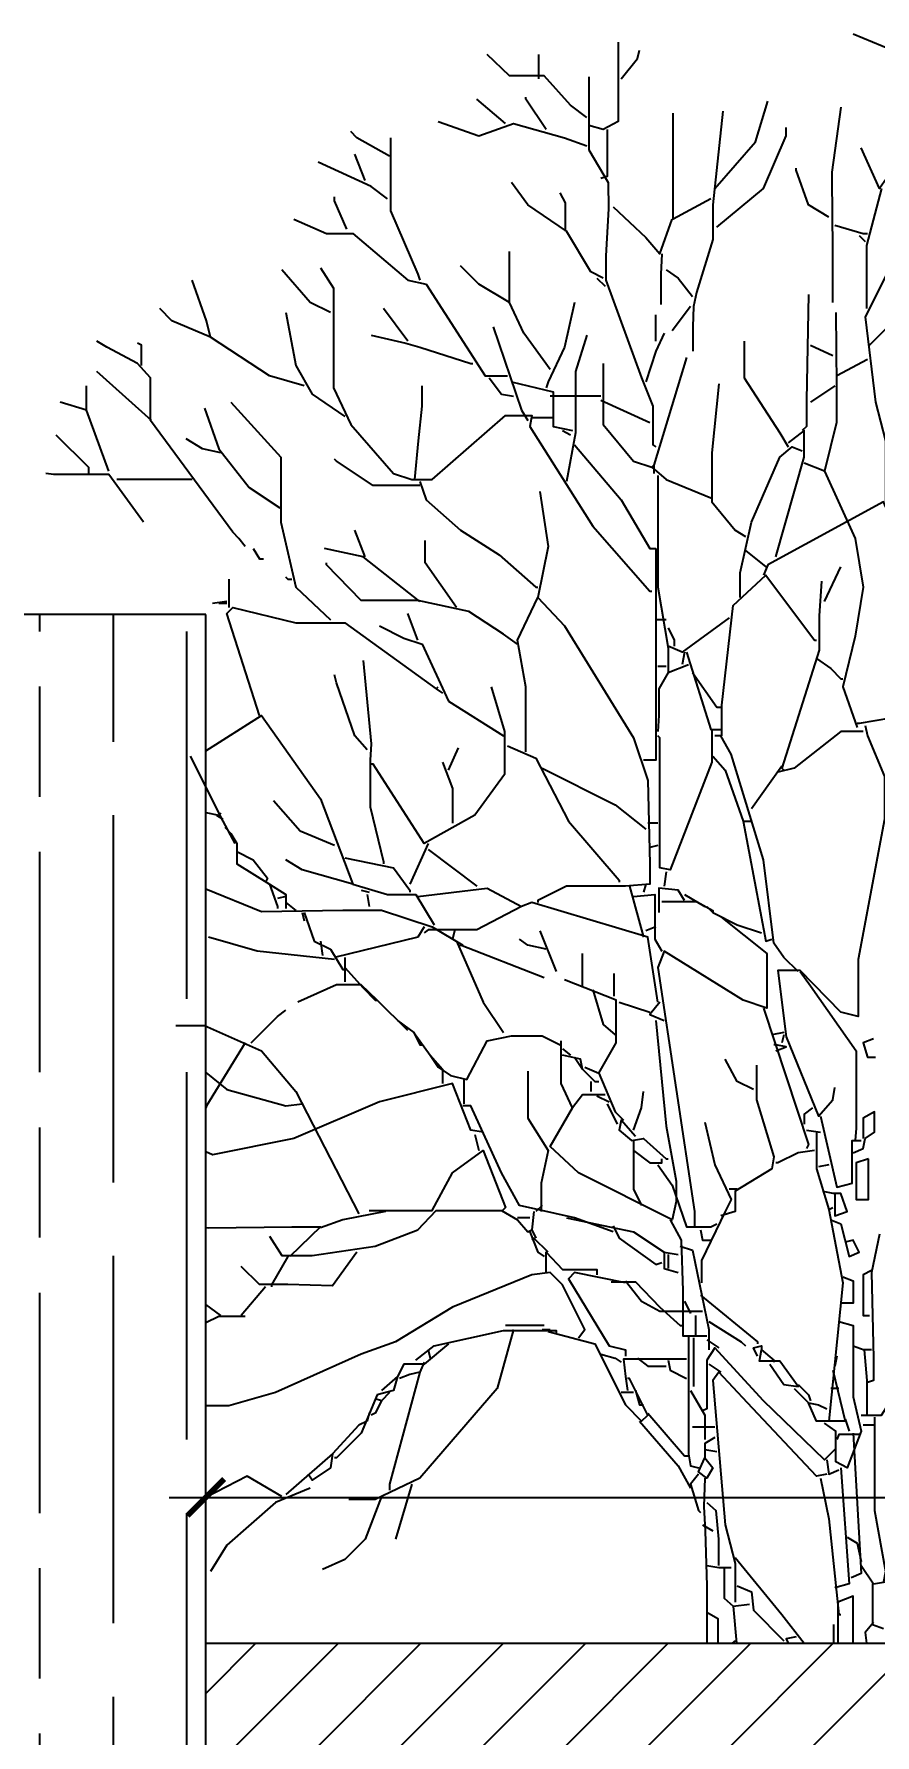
# Model space of a CAD drawing. Header units: centimetres. Extents: x -3096 to 17897, y -3131 to 15798.
# Drawn here: x 16646.3 to 16875.3, y 2408.8 to 2871.8 of the extents above; entities that cross this region are included whole.
import ezdxf

# ---------------------------------------------------------------- set-up
doc = ezdxf.new("R2010")
doc.units = ezdxf.units.CM
doc.layers.add('A-ANNO SYMB', color=3, linetype='Continuous', lineweight=13)
doc.styles.get("Standard").update_dxf_attribs({"font": 'arial.ttf'})
doc.dimstyles.new('1_100', dxfattribs={"dimtxt": 15, "dimasz": 10, "dimexe": 10, "dimexo": 10, "dimgap": 5, "dimtad": 2, "dimdec": 0, "dimtxsty": 'Standard', "dimblk": 'ARCHTICK', "dimcen": 2.5, "dimdle": 10, "dimadec": 0, "dimazin": 0, "dimtfac": 1, "dimtdec": 0, "dimtmove": 0, "dimatfit": 3, "dimldrblk": 'ARCHTICK', "dimfxl": 1, "dimarcsym": 0})

# ---------------------------------------------------------------- blocks, each defined once
blk = doc.blocks.new('_ArchTick')
at = {"color": 0, "linetype": 'ByBlock', "const_width": 0.15}
blk.add_lwpolyline([(-0.5, -0.5), (0.5, 0.5)], dxfattribs=at)
blk = doc.blocks.new('*D73')
at = {"layer": 'A-ANNO SYMB', "color": 0, "lineweight": -2, "transparency": 16777216}
for p, q in [((16693.07, 2443.85), (16693.07, 2483.48)), ((17648.08, 2443.85), (17648.08, 2483.48)), ((16683.07, 2473.48), (17658.08, 2473.48))]:
    blk.add_line(p, q, dxfattribs=at)
at = {"layer": 'Defpoints', "color": 0, "transparency": 16777216}
for p in [(17648.08, 2473.48), (16693.07, 2433.85), (17648.08, 2433.85)]:
    blk.add_point(p, dxfattribs=at)
at = {"layer": 'A-ANNO SYMB', "color": 0, "lineweight": -2, "transparency": 16777216, "xscale": 10, "yscale": 10, "zscale": 10, "rotation": 180}
blk.add_blockref('_ArchTick', (16693.07, 2473.48), dxfattribs=at)
at = {"layer": 'A-ANNO SYMB', "color": 0, "lineweight": -2, "transparency": 16777216, "xscale": 10, "yscale": 10, "zscale": 10}
blk.add_blockref('_ArchTick', (17648.08, 2473.48), dxfattribs=at)
at = {"layer": 'A-ANNO SYMB', "color": 0, "transparency": 16777216, "insert": (17170.57, 2486.14), "char_height": 15, "attachment_point": 5}
blk.add_mtext('955', dxfattribs=at)

msp = doc.modelspace()

# ---------------------------------------------------------------- hatches: boundary and pattern name
at = {"transparency": 33554508}
h = msp.add_hatch(dxfattribs=at)
h.set_pattern_fill('GOST_WOOD', color=256, scale=10)
h.set_pattern_definition([(90, (6547.847, 2249.15), (60, -4e-15), [100, -20]), (90, (6567.847, 2229.15), (60, -4e-15), [60, -15, 30, -15]), (90, (6587.847, 2199.15), (60, -4e-15), [100, -20])])
h.paths.add_polyline_path([(16633.06, 2113.79), (16693.06, 2113.79), (16693.06, 2133.79), (16693.06, 2413.79), (16693.06, 2713.79), (16633.06, 2713.79)])
h = msp.add_hatch(dxfattribs=at)
h.set_pattern_fill('ANSI31', color=256, scale=5)
h.set_pattern_definition([(45, (13825.56, 2269.15), (-11.22532, 11.22532), [])])
h.paths.add_polyline_path([(16693.06, 2433.79), (16693.06, 2403.79), (17473.06, 2403.79), (17648.07, 2403.79), (17648.07, 2433.79)])
h.paths.add_polyline_path([(17013.06, 2403.79), (17013.06, 2153.79), (17028.06, 2153.79), (17028.06, 2403.79)])
h.paths.add_polyline_path([(17098.06, 2403.79), (17068.06, 2403.79), (17068.06, 2153.79), (17098.06, 2153.79)])
h.paths.add_polyline_path([(17228.06, 2153.79), (17243.06, 2153.79), (17243.06, 2403.79), (17228.06, 2403.79)])
h.paths.add_polyline_path([(17443.06, 2153.79), (17473.06, 2153.79), (17473.06, 2403.79), (17443.06, 2403.79)])

# ---------------------------------------------------------------- linework, layer by layer
for p, q in [((16693.06, 2713.79), (16633.06, 2713.79)), ((16693.06, 2413.79), (16693.06, 2713.79))]:
    msp.add_line(p, q)
at = {"color": 84}
for points in [[(16879.83, 2867.4), (16869.31, 2871.83)], [(16796.78, 2849.13), (16792.35, 2852.45), (16785.15, 2860.48), (16775.74, 2860.48), (16769.65, 2866.29)], [(16783.77, 2859.65), (16783.77, 2866.29)], [(16805.36, 2869.62), (16805.36, 2848.02), (16801.21, 2845.81), (16797.34, 2846.92)], [(16806.19, 2859.65), (16810.62, 2865.19), (16811.18, 2867.4)], [(16797.34, 2860.2), (16797.34, 2840.27), (16802.6, 2831.41), (16802.73, 2824.22), (16801.97, 2811.48), (16801.97, 2804.84), (16811.73, 2778.26), (16814.78, 2770.51), (16814.78, 2759.99), (16815.61, 2759.44)], [(16774.64, 2847.47), (16766.88, 2854.11)], [(16785.71, 2845.81), (16780.17, 2854.11), (16780.17, 2854.67)], [(16831.66, 2829.75), (16842.74, 2842.49), (16846.06, 2853.56)], [(16756.36, 2848.02), (16767.44, 2844.15), (16776.85, 2847.47), (16790.69, 2843.59), (16796.78, 2841.38)], [(16830.56, 2826.98), (16820.31, 2821.45), (16820.31, 2850.24)], [(16833.88, 2850.79), (16831.11, 2825.32), (16831.11, 2815.91), (16826.68, 2801.51), (16825.85, 2797.64), (16825.71, 2792.1), (16825.71, 2785.46)], [(16865.99, 2851.9), (16863.5, 2834.18), (16863.64, 2820.89), (16863.71, 2815.36), (16863.71, 2798.75)], [(16743.08, 2838.61), (16734.22, 2843.59), (16732.56, 2845.25)], [(16743.35, 2843.59), (16743.35, 2823.66), (16750.83, 2806.5), (16751.38, 2804.84)], [(16802.32, 2845.81), (16802.32, 2833.07), (16800.66, 2832.52)], [(16832.22, 2819.23), (16844.95, 2829.75), (16851.04, 2844.15), (16851.04, 2846.36)], [(16736.43, 2831.97), (16733.66, 2839.16)], [(16885.37, 2842.49), (16876.51, 2829.75), (16871.53, 2840.83)], [(16742.52, 2826.98), (16738.09, 2830.31), (16723.7, 2836.95)], [(16862.67, 2822), (16857.13, 2825.32), (16853.81, 2834.73), (16853.81, 2835.29)], [(16801.21, 2805.39), (16797.89, 2807.05), (16791.25, 2818.12), (16780.73, 2825.32), (16776.3, 2831.41)], [(16884.81, 2831.97), (16884.81, 2825.88), (16880.94, 2811.48), (16872.63, 2794.87), (16875.4, 2771.62), (16878.17, 2761.1), (16878.17, 2744.49)], [(16877.06, 2829.75), (16872.91, 2814.25), (16872.91, 2797.09)], [(16731.45, 2818.68), (16728.13, 2826.43), (16728.13, 2827.54)], [(16790.97, 2818.12), (16790.97, 2825.88), (16789.58, 2828.64)], [(16803.98, 2824.77), (16812.84, 2816.46), (16816.71, 2812.03), (16820.04, 2821.45)], [(16717.05, 2821.45), (16725.91, 2817.57), (16733.11, 2817.57), (16748.06, 2804.84), (16753.04, 2803.73), (16769.1, 2778.81), (16775.19, 2778.81)], [(16864.33, 2819.79), (16872.08, 2817.57), (16873.19, 2817.57)], [(16870.97, 2817.02), (16872.63, 2815.36)], [(16775.74, 2798.75), (16775.74, 2812.59)], [(16817.27, 2812.03), (16816.99, 2806.5), (16816.99, 2798.19)], [(16727.02, 2795.98), (16721.48, 2798.75), (16713.73, 2807.61)], [(16724.25, 2808.16), (16727.85, 2802.62), (16727.85, 2775.49), (16732.56, 2765.53), (16744.18, 2752.24), (16749.17, 2750.58), (16754.7, 2750.58), (16774.64, 2768.02), (16781.83, 2768.02), (16781.28, 2764.97), (16798.44, 2737.84), (16813.95, 2720.13), (16814.5, 2720.13)], [(16786.82, 2780.48), (16779.62, 2790.44), (16775.74, 2798.75), (16767.44, 2803.73), (16762.45, 2808.71)], [(16818.37, 2807.61), (16821.7, 2805.39), (16825.57, 2800.41)], [(16873.74, 2787.12), (16885.37, 2798.75), (16888.14, 2807.05)], [(16694.35, 2789.33), (16693.25, 2793.76), (16689.37, 2804.84)], [(16799.55, 2805.39), (16801.76, 2803.18)], [(16719.82, 2776.05), (16710.41, 2778.81), (16694.35, 2789.33), (16683.83, 2793.76), (16680.51, 2797.09)], [(16748.06, 2788.23), (16741.42, 2797.09)], [(16793.46, 2798.75), (16790.69, 2786.57), (16786.26, 2777.15), (16785.71, 2775.49)], [(16825.02, 2797.64), (16820.04, 2791)], [(16857.13, 2800.96), (16856.58, 2772.17), (16856.58, 2764.97), (16855.47, 2763.87)], [(16714.84, 2795.98), (16717.61, 2781.58), (16722.04, 2773.83), (16730.9, 2767.74)], [(16815.61, 2788.23), (16815.61, 2795.42)], [(16864.61, 2795.98), (16864.74, 2776.05), (16864.74, 2766.08), (16861.56, 2752.79), (16856.02, 2755.01)], [(16703.77, 2732.31), (16702.1, 2734.52), (16700.44, 2736.18), (16678.02, 2766.63), (16678.02, 2778.26), (16674.42, 2782.14), (16666.12, 2786.57), (16663.35, 2788.23)], [(16675.53, 2781.58), (16675.53, 2787.12), (16674.42, 2787.67)], [(16738.09, 2789.89), (16747.51, 2787.67), (16751.38, 2786.57), (16765.22, 2782.14), (16765.78, 2782.14)], [(16771.31, 2792.1), (16779.06, 2769.4), (16780.73, 2766.63)], [(16796.78, 2789.89), (16793.74, 2779.92), (16793.74, 2763.31), (16791.25, 2750.02)], [(16817.82, 2790.44), (16815.61, 2785.46), (16812.84, 2777.15)], [(16839.69, 2788.23), (16839.69, 2778.26), (16849.38, 2763.31), (16851.59, 2759.44)], [(16823.91, 2783.8), (16815.05, 2754.45), (16815.05, 2752.24)], [(16857.69, 2787.12), (16863.78, 2784.35)], [(16873.19, 2783.24), (16864.88, 2778.81)], [(16678.3, 2766.63), (16663.35, 2779.92)], [(16770.21, 2778.26), (16773.53, 2773.83), (16776.85, 2773.28)], [(16801.21, 2782.14), (16801.21, 2765.53), (16809.52, 2755.56), (16814.5, 2753.9), (16815.05, 2754.45)], [(16660.58, 2769.4), (16660.58, 2776.05)], [(16750, 2750.58), (16750.97, 2761.1), (16752, 2770.51), (16752, 2776.05)], [(16776.3, 2777.15), (16787.65, 2774.39), (16787.65, 2764.97), (16792.91, 2763.87)], [(16832.77, 2776.6), (16830.83, 2757.78), (16830.83, 2744.49), (16837.2, 2736.74), (16839.97, 2735.08)], [(16864.33, 2776.05), (16857.69, 2771.62)], [(16666.67, 2752.79), (16660.58, 2769.4), (16653.38, 2771.62)], [(16692.69, 2769.96), (16696.57, 2758.88), (16704.87, 2748.36), (16713.18, 2742.83)], [(16699.89, 2771.62), (16713.45, 2756.67), (16713.45, 2738.95), (16717.61, 2721.23), (16727.02, 2712.37)], [(16800.66, 2773.28), (16786.82, 2773.28)], [(16800.66, 2772.17), (16813.95, 2766.08)], [(16781.83, 2767.46), (16787.37, 2767.46)], [(16652.27, 2762.76), (16661.13, 2753.9), (16661.13, 2752.24)], [(16697.12, 2757.78), (16692.14, 2758.88), (16687.71, 2761.65)], [(16790.14, 2763.87), (16792.35, 2762.76)], [(16793.46, 2759.99), (16806.19, 2745.04), (16813.95, 2731.75), (16815.61, 2731.75)], [(16848.27, 2729.54), (16856.02, 2756.67), (16856.02, 2763.87), (16851.59, 2760.54)], [(16751.38, 2748.92), (16738.65, 2748.92), (16728.68, 2755.56), (16728.13, 2756.11)], [(16838.58, 2718.47), (16838.58, 2725.11), (16841.63, 2738.95), (16849.38, 2756.67), (16852.7, 2759.44), (16855.47, 2758.33)], [(16676.08, 2738.95), (16666.67, 2751.96), (16651.72, 2751.96), (16649.51, 2752.24)], [(16689.37, 2750.58), (16668.88, 2750.58)], [(16814.5, 2753.9), (16818.37, 2750.58), (16830.56, 2745.59), (16831.11, 2745.59)], [(16816.16, 2751.68), (16816.16, 2721.23), (16818.93, 2704.62), (16818.93, 2697.98), (16824.47, 2700.19)], [(16861.56, 2752.79), (16869.87, 2734.52), (16872.08, 2721.23), (16869.87, 2707.95), (16866.54, 2694.1), (16870.42, 2683.03)], [(16751.38, 2750.02), (16753.04, 2745.04), (16762.45, 2736.74), (16772.97, 2730.09), (16782.94, 2721.23), (16783.49, 2721.23)], [(16784.05, 2747.26), (16786.26, 2732.31), (16783.49, 2718.47)], [(16886.75, 2701.86), (16886.75, 2724), (16877.62, 2744.49), (16846.06, 2727.32), (16844.95, 2724.56)], [(16736.43, 2729.54), (16733.66, 2736.74)], [(16761.35, 2715.7), (16752.77, 2727.88), (16752.77, 2733.97)], [(16705.98, 2731.75), (16707.64, 2728.98), (16708.75, 2728.98)], [(16751.38, 2717.36), (16735.88, 2729.54), (16725.36, 2731.75)], [(16777.96, 2705.73), (16774.08, 2708.5), (16764.67, 2714.59), (16750.83, 2717.63), (16735.32, 2717.63), (16725.91, 2727.32), (16725.91, 2727.88)], [(16815.61, 2731.75), (16815.61, 2692.44), (16815.61, 2674.17), (16812.28, 2674.17)], [(16839.97, 2731.2), (16845.5, 2726.77)], [(16699.34, 2723.45), (16699.34, 2715.7)], [(16714.73, 2724.06), (16715.39, 2723.45), (16716.5, 2723.45)], [(16833.6, 2680.82), (16833.6, 2689.12), (16836.65, 2716.25), (16845.5, 2724.56), (16858.79, 2706.84), (16859.35, 2706.84)], [(16860.73, 2722.89), (16860.04, 2713.48), (16860.04, 2704.07), (16852.15, 2679.15), (16849.93, 2671.96), (16850.49, 2671.4)], [(16861.56, 2717.36), (16865.99, 2726.77)], [(16780.17, 2676.39), (16780.17, 2694.1), (16777.96, 2706.84), (16783.49, 2718.47), (16790.69, 2710.71), (16809.52, 2680.26), (16813.39, 2668.64), (16813.95, 2645.93), (16813.95, 2640.4), (16807.3, 2639.84), (16791.25, 2639.84), (16783.49, 2635.97), (16783.49, 2635.42)], [(16698.78, 2717.36), (16694.91, 2716.8)], [(16698.78, 2716.8), (16696.57, 2716.8)], [(16707.64, 2686.35), (16698.78, 2714.04), (16700.44, 2715.7), (16717.61, 2711.54), (16730.9, 2711.54), (16755.81, 2693.55), (16756.36, 2694.1)], [(16750.83, 2706.84), (16748.06, 2714.04)], [(16740.31, 2710.71), (16746.95, 2707.39), (16751.93, 2705.73), (16759.13, 2690.23), (16774.08, 2680.82)], [(16818.37, 2712.37), (16815.61, 2712.37)], [(16835.54, 2712.93), (16822.8, 2703.52), (16818.93, 2705.18)], [(16818.93, 2710.16), (16820.59, 2706.84), (16820.59, 2705.18)], [(16735.88, 2701.3), (16738.09, 2678.6), (16737.82, 2674.17), (16737.82, 2661.44), (16741.42, 2646.49), (16741.42, 2645.93)], [(16818.37, 2699.64), (16816.16, 2699.64)], [(16823.36, 2703.52), (16822.8, 2700.19)], [(16823.91, 2703.52), (16830.56, 2682.48), (16833.32, 2682.48)], [(16859.35, 2701.86), (16863.22, 2699.09), (16865.99, 2696.32), (16866.54, 2696.32)], [(16886.48, 2700.75), (16883.71, 2686.35), (16870.97, 2684.14), (16870.42, 2684.14)], [(16736.99, 2676.94), (16733.66, 2680.82), (16728.68, 2695.21), (16728.13, 2697.43)], [(16818.93, 2697.98), (16816.44, 2693.55), (16816.44, 2686.35), (16816.16, 2681.92)], [(16825.57, 2697.98), (16832.22, 2688.57), (16833.32, 2688.57)], [(16770.76, 2694.1), (16774.36, 2681.92), (16774.36, 2670.3), (16766.33, 2659.22), (16752.49, 2651.47), (16738.65, 2673.06), (16738.09, 2673.06)], [(16755.81, 2693.55), (16757.47, 2692.44)], [(16693.06, 2676.66), (16708.2, 2686.35), (16724.25, 2663.65), (16733.11, 2640.4), (16742.52, 2637.63), (16750.27, 2637.63), (16755.26, 2629.32)], [(16830.83, 2682.48), (16830.83, 2673.62), (16819.48, 2644.27), (16816.71, 2644.83), (16816.71, 2680.26), (16816.16, 2680.82)], [(16872.63, 2683.58), (16873.19, 2680.82), (16877.89, 2669.74), (16877.89, 2658.12), (16870.7, 2619.91), (16870.7, 2604.41), (16865.99, 2605.52), (16854.92, 2616.87), (16848.83, 2616.87), (16851.04, 2598.87), (16859.9, 2577.28), (16863.78, 2581.71), (16864.33, 2585.03)], [(16872.08, 2681.92), (16865.99, 2681.92), (16853.26, 2671.96), (16848.83, 2670.85)], [(16759.13, 2671.4), (16761.9, 2677.49)], [(16775.19, 2678.05), (16782.94, 2674.73), (16791.8, 2657.56), (16805.64, 2641.51), (16805.64, 2640.95)], [(16854.36, 2616.59), (16850.49, 2620.47), (16847.72, 2624.34), (16844.95, 2647.04), (16836.09, 2675.83), (16833.32, 2680.82), (16831.66, 2680.82)], [(16688.82, 2675.28), (16697.68, 2657.56), (16701, 2651.47)], [(16757.47, 2673.62), (16760.24, 2666.42), (16760.24, 2657.01)], [(16784.6, 2671.96), (16804.53, 2661.99), (16812.84, 2655.35)], [(16831.11, 2675.28), (16834.43, 2671.4), (16839.41, 2657.56), (16841.63, 2657.56)], [(16849.93, 2672.51), (16841.63, 2660.88)], [(16728.13, 2650.92), (16718.71, 2654.79), (16711.52, 2663.1)], [(16693.06, 2659.92), (16696.57, 2659.22), (16697.12, 2659.78)], [(16696.01, 2659.22), (16697.68, 2658.12)], [(16698.23, 2655.9), (16699.89, 2654.24), (16701.55, 2651.47), (16701.55, 2645.93), (16710.41, 2640.4), (16714.84, 2637.63), (16714.84, 2633.75)], [(16816.16, 2657.01), (16813.39, 2657.01)], [(16839.41, 2657.56), (16845.5, 2624.9), (16847.17, 2625.45)], [(16701.55, 2649.26), (16705.98, 2647.04), (16709.86, 2642.06), (16709.3, 2640.95)], [(16753.6, 2651.47), (16748.61, 2640.4)], [(16753.6, 2649.81), (16766.88, 2639.84)], [(16816.16, 2650.92), (16813.95, 2650.36)], [(16733.11, 2640.4), (16719.27, 2644.27), (16714.84, 2647.04)], [(16730.9, 2647.6), (16744.18, 2644.83), (16748.61, 2638.74), (16748.61, 2638.18)], [(16710.41, 2640.4), (16712.62, 2634.31), (16712.62, 2633.75)], [(16808.41, 2639.84), (16812.28, 2626)], [(16812.84, 2640.4), (16812.28, 2638.18)], [(16818.37, 2643.72), (16817.82, 2639.84)], [(16693.06, 2639.1), (16708.2, 2632.92), (16730.34, 2633.34), (16740.86, 2633.34), (16754.7, 2628.77), (16763.01, 2623.79)], [(16714.84, 2637.08), (16712.62, 2636.52)], [(16714.84, 2635.42), (16717.61, 2633.2)], [(16735.32, 2638.74), (16737.54, 2638.18)], [(16736.99, 2637.63), (16737.54, 2634.31)], [(16750.83, 2637.08), (16769.65, 2639.29), (16779.06, 2634.31), (16766.88, 2627.94), (16753.6, 2627.94), (16752.49, 2627.11)], [(16816.16, 2608.29), (16813.39, 2626), (16781.83, 2635.42), (16779.06, 2634.31)], [(16809.52, 2637.08), (16815.33, 2637.63), (16815.33, 2625.45), (16817.27, 2622.13)], [(16823.36, 2635.97), (16821.7, 2638.74), (16816.44, 2639.29), (16816.44, 2632.65)], [(16817.27, 2635.69), (16826.68, 2635.69), (16831.11, 2633.2), (16831.11, 2632.65)], [(16823.36, 2637.63), (16828.89, 2634.31)], [(16719.27, 2632.65), (16719.82, 2630.43)], [(16719.82, 2632.65), (16722.59, 2624.9), (16727.02, 2622.68), (16730.34, 2617.14), (16730.9, 2617.14)], [(16833.32, 2631.54), (16845.78, 2621.57), (16845.78, 2606.62), (16839.41, 2608.84), (16817.82, 2622.13), (16816.16, 2617.7), (16826.13, 2551.26), (16826.13, 2547.38)], [(16829.45, 2634.31), (16831.11, 2632.65), (16837.75, 2629.32), (16844.4, 2627.11)], [(16728.13, 2619.91), (16707.09, 2622.13), (16693.8, 2626)], [(16752.49, 2628.77), (16750.83, 2626), (16728.13, 2620.47)], [(16760.79, 2627.66), (16760.24, 2625.45)], [(16785.71, 2622.68), (16780.73, 2623.79), (16778.51, 2625.45)], [(16784.05, 2627.66), (16788.48, 2616.59)], [(16815.61, 2628.77), (16812.84, 2627.66)], [(16724.25, 2624.9), (16724.81, 2621.02)], [(16761.35, 2624.9), (16768.54, 2608.29), (16774.08, 2599.98)], [(16785.15, 2614.93), (16762.45, 2623.79), (16761.9, 2623.23)], [(16795.67, 2612.71), (16795.67, 2621.57)], [(16730.9, 2620.47), (16730.9, 2613.82)], [(16730.9, 2617.7), (16735.88, 2612.16), (16739.2, 2608.84), (16739.75, 2608.84)], [(16854.92, 2616.59), (16857.69, 2612.71), (16870.14, 2595), (16870.14, 2573.96), (16869.87, 2570.64)], [(16748.06, 2600.53), (16739.75, 2608.84), (16735.32, 2612.99), (16728.68, 2612.99), (16718.16, 2608.29)], [(16796.23, 2590.57), (16800.1, 2588.91), (16804.81, 2597.21), (16804.81, 2608.84), (16790.69, 2614.38)], [(16798.44, 2611.61), (16801.21, 2602.2), (16804.53, 2599.43)], [(16804.26, 2609.95), (16804.26, 2616.04)], [(16805.64, 2608.29), (16813.95, 2605.52)], [(16816.71, 2608.29), (16813.95, 2604.96), (16817.82, 2603.3)], [(16705.43, 2597.21), (16712.62, 2604.41), (16714.84, 2606.07)], [(16745.29, 2603.3), (16749.72, 2599.98), (16754.15, 2593.89), (16757.47, 2590.01), (16757.47, 2586.14)], [(16815.61, 2603.3), (16818.37, 2574.51), (16821.14, 2559.56), (16821.14, 2554.03), (16820.04, 2549.04), (16794.57, 2561.78), (16786.82, 2568.98), (16792.91, 2579.49), (16789.86, 2586.14), (16789.86, 2597.77)], [(16844.95, 2606.62), (16857.13, 2569.53), (16856.58, 2568.42)], [(16684.94, 2601.92), (16692.69, 2601.92), (16708.2, 2595), (16717.61, 2583.92), (16734.77, 2550.7)], [(16749.72, 2599.98), (16751.38, 2596.66), (16751.93, 2596.66)], [(16754.15, 2593.89), (16756.36, 2590.57), (16759.69, 2588.35), (16764.12, 2587.25), (16769.65, 2597.77), (16776.3, 2599.15), (16784.6, 2599.15), (16789.58, 2596.66)], [(16850.49, 2599.98), (16847.17, 2599.43)], [(16850.49, 2599.43), (16849.93, 2597.21)], [(16874.85, 2598.32), (16872.08, 2597.21), (16873.19, 2593.34), (16875.4, 2593.34)], [(16703.77, 2597.21), (16693.25, 2580.05), (16693.06, 2579.5)], [(16790.14, 2595.55), (16792.35, 2593.89)], [(16793.46, 2593.34), (16795.67, 2590.01), (16795.12, 2592.78), (16790.14, 2593.89)], [(16848.27, 2595), (16851.04, 2596.1), (16848.27, 2596.66), (16847.72, 2596.66)], [(16693.06, 2589.13), (16698.78, 2584.48), (16714.84, 2580.05), (16719.27, 2580.6)], [(16780.73, 2589.46), (16780.73, 2576.73), (16786.26, 2567.87), (16784.33, 2559.01), (16784.33, 2551.26)], [(16795.67, 2590.01), (16799, 2586.69), (16800.1, 2586.69)], [(16800.1, 2588.91), (16804.53, 2578.39), (16806.75, 2576.17)], [(16843.01, 2591.12), (16843.01, 2581.71), (16847.72, 2566.21), (16847.17, 2562.88), (16837.2, 2556.79), (16837.2, 2551.26), (16833.32, 2550.15)], [(16842.18, 2584.48), (16837.75, 2586.69), (16834.43, 2592.78)], [(16768.54, 2572.85), (16765.22, 2573.4), (16760.24, 2586.14), (16740.31, 2581.16), (16717.05, 2571.19), (16694.91, 2566.76), (16693.06, 2567.55)], [(16763.28, 2587.25), (16763.28, 2580.6)], [(16797.89, 2586.69), (16797.89, 2583.92)], [(16809.52, 2573.4), (16811.73, 2579.49), (16812.28, 2583.92)], [(16803.98, 2545.72), (16793.46, 2549.6), (16778.51, 2552.92), (16773.53, 2561.78), (16765.22, 2580.05), (16763.01, 2580.05)], [(16801.76, 2583.09), (16795.67, 2583.09), (16792.91, 2579.49)], [(16799.55, 2582.82), (16802.87, 2581.16)], [(16802.32, 2580.6), (16805.09, 2575.07)], [(16858.24, 2579.49), (16856.02, 2577.83), (16856.02, 2575.07)], [(16810.07, 2571.74), (16806.19, 2576.17), (16805.64, 2573.4), (16808.96, 2570.64), (16812.28, 2571.19), (16818.37, 2565.65), (16818.93, 2565.65)], [(16828.89, 2575.62), (16831.66, 2563.99), (16836.09, 2554.58), (16834.43, 2551.26), (16828.06, 2537.97), (16828.06, 2531.88)], [(16860.45, 2577.28), (16864.88, 2557.9), (16869.04, 2559.01), (16869.04, 2570.64), (16871.53, 2570.64)], [(16869.31, 2567.31), (16872.08, 2568.42), (16872.63, 2571.19), (16875.13, 2572.85), (16875.13, 2578.39), (16872.08, 2576.73), (16872.08, 2571.19)], [(16766.33, 2572.3), (16767.44, 2567.87)], [(16809.52, 2570.64), (16809.52, 2557.35), (16811.73, 2552.92)], [(16856.58, 2573.4), (16860.45, 2572.85)], [(16859.35, 2572.85), (16859.35, 2562.88), (16862.67, 2551.81), (16863.78, 2552.37)], [(16737.54, 2551.53), (16754.7, 2551.53), (16760.24, 2561.78), (16768.54, 2567.87), (16774.64, 2552.37), (16773.53, 2551.26)], [(16809.52, 2567.87), (16813.95, 2564.55), (16817.27, 2564.55), (16817.27, 2565.65)], [(16858.79, 2567.87), (16854.36, 2567.31), (16848.83, 2564.55), (16848.27, 2564.55)], [(16873.47, 2565.65), (16870.14, 2564.55), (16870.14, 2554.58), (16873.47, 2554.58), (16873.47, 2565.65)], [(16816.16, 2563.99), (16820.04, 2558.46), (16823.91, 2547.11), (16830.56, 2547.11), (16832.22, 2547.94)], [(16862.67, 2563.99), (16859.9, 2563.44)], [(16837.75, 2557.35), (16835.54, 2557.35)], [(16861.01, 2556.79), (16864.33, 2556.24), (16864.33, 2550.15), (16867.65, 2551.26), (16865.99, 2556.24), (16863.78, 2556.24)], [(16710.41, 2544.61), (16713.73, 2539.35), (16722.04, 2539.35), (16739.2, 2541.85), (16750.83, 2546.27), (16755.81, 2551.53), (16773.53, 2551.53), (16777.96, 2549.04), (16780.73, 2545.72), (16781.83, 2546.27)], [(16784.6, 2552.92), (16782.94, 2551.26)], [(16862.67, 2551.81), (16866.54, 2531.88), (16862.67, 2494.23)], [(16693.06, 2546.96), (16693.8, 2546.83), (16716.5, 2547.11), (16724.25, 2547.11), (16715.95, 2539.08)], [(16741.97, 2551.26), (16730.34, 2549.04), (16724.25, 2546.83)], [(16781.28, 2549.6), (16777.96, 2549.6)], [(16782.39, 2551.26), (16781.83, 2546.27), (16782.94, 2544.06)], [(16791.25, 2549.6), (16809.52, 2545.72), (16817.82, 2540.18), (16817.82, 2535.76), (16821.7, 2534.65)], [(16803.98, 2547.38), (16805.64, 2544.06), (16815.61, 2536.86), (16817.27, 2537.42)], [(16819.48, 2549.04), (16822.53, 2543.51), (16822.94, 2529.66), (16822.94, 2517.48), (16829.45, 2517.48)], [(16863.22, 2549.04), (16865.99, 2547.94), (16868.2, 2539.08), (16870.97, 2540.18), (16869.31, 2543.51), (16867.1, 2542.95)], [(16781.28, 2545.72), (16783.49, 2540.18), (16785.15, 2539.08)], [(16786.26, 2540.18), (16782.39, 2544.06), (16781.83, 2543.51)], [(16827.79, 2546.27), (16828.34, 2543.51), (16830.56, 2543.51)], [(16876.51, 2545.17), (16874.3, 2534.65), (16874.85, 2511.39), (16874.85, 2505.3), (16873.19, 2504.75)], [(16734.22, 2540.18), (16727.57, 2531.05), (16715.39, 2531.46), (16707.64, 2531.46), (16702.66, 2536.31)], [(16715.39, 2539.08), (16710.96, 2531.33), (16710.96, 2530.77)], [(16785.71, 2534.65), (16785.71, 2540.18), (16790.14, 2535.48), (16799.55, 2535.48), (16799.55, 2534.09)], [(16817.82, 2540.18), (16821.7, 2539.63)], [(16818.93, 2539.63), (16818.93, 2535.76)], [(16822.25, 2541.85), (16825.57, 2540.74), (16830, 2519.15), (16830, 2513.61)], [(16794.57, 2516.93), (16796.23, 2519.15), (16790.14, 2531.33), (16786.82, 2534.65), (16781.83, 2534.09), (16760.24, 2525.24), (16744.74, 2515.82), (16735.32, 2512.5), (16712.07, 2501.98), (16699.34, 2498.38), (16693.06, 2498.38)], [(16807.3, 2531.88), (16793.46, 2534.65), (16791.8, 2532.99), (16802.87, 2514.72), (16807.3, 2513.61), (16807.3, 2511.95)], [(16866.54, 2533.54), (16869.31, 2532.43), (16869.31, 2526.34), (16865.99, 2526.34)], [(16874.3, 2535.2), (16872.08, 2534.09), (16872.08, 2523.02), (16873.74, 2523.02)], [(16709.3, 2530.77), (16702.66, 2523.02)], [(16803.43, 2532.16), (16810.07, 2532.16), (16816.71, 2525.24), (16822.25, 2520.25), (16822.8, 2520.25)], [(16807.3, 2532.43), (16811.73, 2526.9), (16816.71, 2524.13), (16828.34, 2524.13)], [(16827.79, 2528.56), (16843.29, 2515.82), (16843.29, 2515.27)], [(16697.12, 2523.02), (16693.06, 2526.01)], [(16823.36, 2526.9), (16825.02, 2523.57)], [(16703.77, 2522.74), (16696.57, 2522.74), (16693.06, 2520.95)], [(16776.85, 2519.15), (16772.42, 2503.09), (16751.38, 2478.73), (16739.2, 2472.91), (16732, 2472.91)], [(16785.15, 2520.25), (16776.3, 2520.25), (16774.64, 2520.25)], [(16784.6, 2519.15), (16786.82, 2519.15)], [(16826.4, 2523.02), (16826.4, 2517.48)], [(16830, 2521.36), (16838.86, 2515.82), (16839.97, 2514.72)], [(16865.44, 2521.36), (16869.31, 2520.25), (16869.31, 2500.87), (16871.53, 2491.46), (16867.65, 2481.5), (16864.61, 2483.16), (16864.61, 2491.46), (16861.56, 2493.68)], [(16759.13, 2515.27), (16752.49, 2509.73), (16746.95, 2509.73), (16745.29, 2506.41), (16744.18, 2502.54), (16739.75, 2501.43), (16735.32, 2490.91), (16728.68, 2484.26), (16728.13, 2484.26)], [(16750.27, 2510.84), (16755.26, 2514.72), (16774.08, 2518.87), (16788.48, 2518.87), (16788.48, 2518.04)], [(16786.26, 2518.59), (16799, 2515.27), (16807.3, 2498.66), (16811.73, 2494.23), (16813.39, 2495.89), (16808.41, 2505.86), (16807.86, 2505.86)], [(16824.47, 2517.48), (16824.47, 2485.37), (16825.02, 2482.05), (16827.23, 2481.5)], [(16825.85, 2516.93), (16825.85, 2503.64)], [(16829.45, 2516.38), (16832.77, 2514.16)], [(16843.29, 2511.95), (16842.18, 2514.16), (16844.4, 2514.72), (16844.4, 2513.61)], [(16869.31, 2514.72), (16872.36, 2513.61), (16873.05, 2505.3), (16873.05, 2495.89)], [(16871.53, 2495.89), (16877.06, 2495.89), (16884.81, 2508.07), (16893.67, 2518.04), (16889.24, 2516.93), (16881.49, 2510.29)], [(16752.49, 2510.29), (16751.38, 2507.52), (16748.61, 2506.96), (16745.84, 2505.86)], [(16753.6, 2513.61), (16754.15, 2511.39)], [(16800.66, 2512.5), (16804.53, 2511.39), (16806.19, 2510.29)], [(16823.91, 2511.12), (16806.75, 2511.12), (16807.3, 2506.41), (16807.86, 2502.54)], [(16810.62, 2511.39), (16813.39, 2509.18), (16818.37, 2509.18)], [(16818.93, 2510.84), (16819.48, 2508.07), (16823.91, 2505.86)], [(16864.33, 2486.48), (16861.56, 2483.71), (16844.95, 2499.77), (16831.66, 2514.16), (16829.45, 2510.84), (16829.45, 2497.55), (16828.34, 2497)], [(16830, 2509.73), (16833.32, 2507.52)], [(16846.61, 2509.73), (16850.49, 2504.2), (16854.36, 2503.64), (16849.38, 2510.56), (16843.84, 2510.56), (16844.4, 2513.61), (16847.72, 2510.84), (16847.72, 2510.29)], [(16864.88, 2511.95), (16864.33, 2509.18)], [(16874.3, 2513.61), (16872.08, 2513.61)], [(16745.29, 2506.41), (16740.86, 2502.54)], [(16751.38, 2507.52), (16743.08, 2477.07), (16743.08, 2475.41)], [(16862.11, 2479.83), (16859.35, 2479.28), (16840.52, 2499.21), (16832.77, 2507.52), (16831.11, 2505.3), (16834.43, 2465.99), (16837.2, 2455.47), (16837.2, 2444.95)], [(16863.78, 2508.07), (16867.1, 2494.23), (16859.35, 2494.23), (16857.13, 2499.21)], [(16743.08, 2501.98), (16740.86, 2499.77), (16739.2, 2500.32)], [(16809.52, 2501.98), (16806.19, 2501.98)], [(16810.07, 2502.54), (16811.18, 2498.66), (16812.28, 2498.66)], [(16825.02, 2502.54), (16828.89, 2495.89), (16828.89, 2489.25)], [(16853.26, 2503.09), (16857.13, 2499.21), (16859.9, 2498.66), (16862.11, 2497.55)], [(16854.36, 2504.2), (16857.13, 2501.43), (16857.69, 2499.77)], [(16865.44, 2503.09), (16863.22, 2503.09)], [(16737.54, 2496.44), (16736.99, 2494.23), (16734.77, 2493.12), (16727.57, 2485.37), (16727.02, 2481.5), (16722.04, 2478.17), (16720.93, 2479.83)], [(16740.86, 2499.77), (16739.2, 2496.44), (16738.09, 2495.89)], [(16813.39, 2496.44), (16823.36, 2484.82), (16824.47, 2484.82)], [(16811.18, 2494.23), (16821.7, 2482.05), (16825.02, 2475.96)], [(16831.66, 2492.57), (16825.57, 2492.57)], [(16867.1, 2494.78), (16868.2, 2491.46)], [(16874.85, 2493.12), (16872.08, 2493.12)], [(16875.13, 2495.34), (16875.13, 2469.87), (16878.17, 2453.26), (16877.62, 2450.49)], [(16831.66, 2489.8), (16828.89, 2488.14), (16828.89, 2484.26)], [(16870.97, 2490.63), (16865.44, 2490.63), (16864.88, 2489.25)], [(16869.31, 2490.91), (16871.53, 2452.71), (16868.76, 2451.6)], [(16727.57, 2485.37), (16714.84, 2474.3)], [(16828.89, 2484.26), (16831.11, 2481.5), (16829.45, 2478.73), (16827.23, 2480.39), (16828.89, 2484.26)], [(16828.89, 2486.48), (16832.22, 2485.93)], [(16862.11, 2483.71), (16862.67, 2479.83), (16865.44, 2480.94)], [(16713.73, 2473.74), (16704.32, 2479.28), (16693.06, 2473.43)], [(16827.23, 2479.83), (16825.02, 2477.07), (16827.23, 2469.87), (16827.79, 2469.32)], [(16828.89, 2478.73), (16828.62, 2470.98), (16829.03, 2464.33), (16829.52, 2449.38), (16829.52, 2433.79)], [(16860.45, 2478.73), (16862.67, 2467.65), (16865.44, 2441.63), (16865.99, 2441.63)], [(16865.99, 2481.5), (16868.2, 2449.94), (16864.33, 2448.83)], [(16721.48, 2475.96), (16712.07, 2472.08), (16698.78, 2460.46), (16694.35, 2453.26)], [(16740.86, 2473.74), (16736.43, 2462.12), (16730.9, 2456.58), (16724.81, 2453.81)], [(16749.17, 2477.07), (16744.74, 2462.12)], [(16829.45, 2472.08), (16831.94, 2469.87), (16832.63, 2462.12), (16832.63, 2454.92)], [(16828.34, 2465.99), (16831.11, 2464.33)], [(16867.65, 2462.67), (16870.42, 2461.01), (16871.53, 2456.03)], [(16829.45, 2454.92), (16832.77, 2454.37), (16836.09, 2454.37)], [(16834.16, 2454.37), (16834.16, 2446.06), (16836.65, 2443.85), (16841.08, 2444.4)], [(16837.2, 2457.13), (16849.93, 2441.63), (16855.99, 2433.79)], [(16871.53, 2454.92), (16874.85, 2449.94), (16878.17, 2450.49)], [(16874.57, 2449.94), (16874.57, 2438.86), (16877.62, 2437.76)], [(16837.75, 2449.38), (16841.63, 2447.72), (16842.18, 2442.74), (16850.49, 2434.43)], [(16869.31, 2433.79), (16869.31, 2446.61), (16865.16, 2444.95), (16865.16, 2433.79)], [(16829.45, 2442.19), (16832.49, 2440.52), (16832.49, 2433.79)], [(16836.65, 2443.85), (16837.54, 2433.79)], [(16864.05, 2433.79), (16864.05, 2438.86)], [(16874.85, 2439.42), (16872.63, 2436.65), (16872.95, 2433.79)], [(16837.2, 2434.43), (16836.34, 2433.79)], [(16853.81, 2435.54), (16851.04, 2434.99), (16851.64, 2433.79)]]:
    msp.add_lwpolyline(points, dxfattribs=at)
msp.add_lwpolyline([(17473.06, 2153.79), (16693.06, 2153.79), (16693.06, 2433.79), (17648.07, 2433.79), (17648.07, 2403.79), (17473.06, 2403.79), (17473.06, 2153.79)])

# ---------------------------------------------------------------- dimensions: what is measured, and where the dimension line sits
at = {"layer": 'A-ANNO SYMB'}
dim = msp.add_linear_dim(base=(17648.08, 2473.48), p1=(16693.07, 2433.85), p2=(17648.08, 2433.85), dimstyle='1_100', dxfattribs=at)
dim.commit()
dim.dimension.update_dxf_attribs({"geometry": '*D73', "text_midpoint": (17170.57, 2486.14)})

doc.saveas('drawing.dxf')
